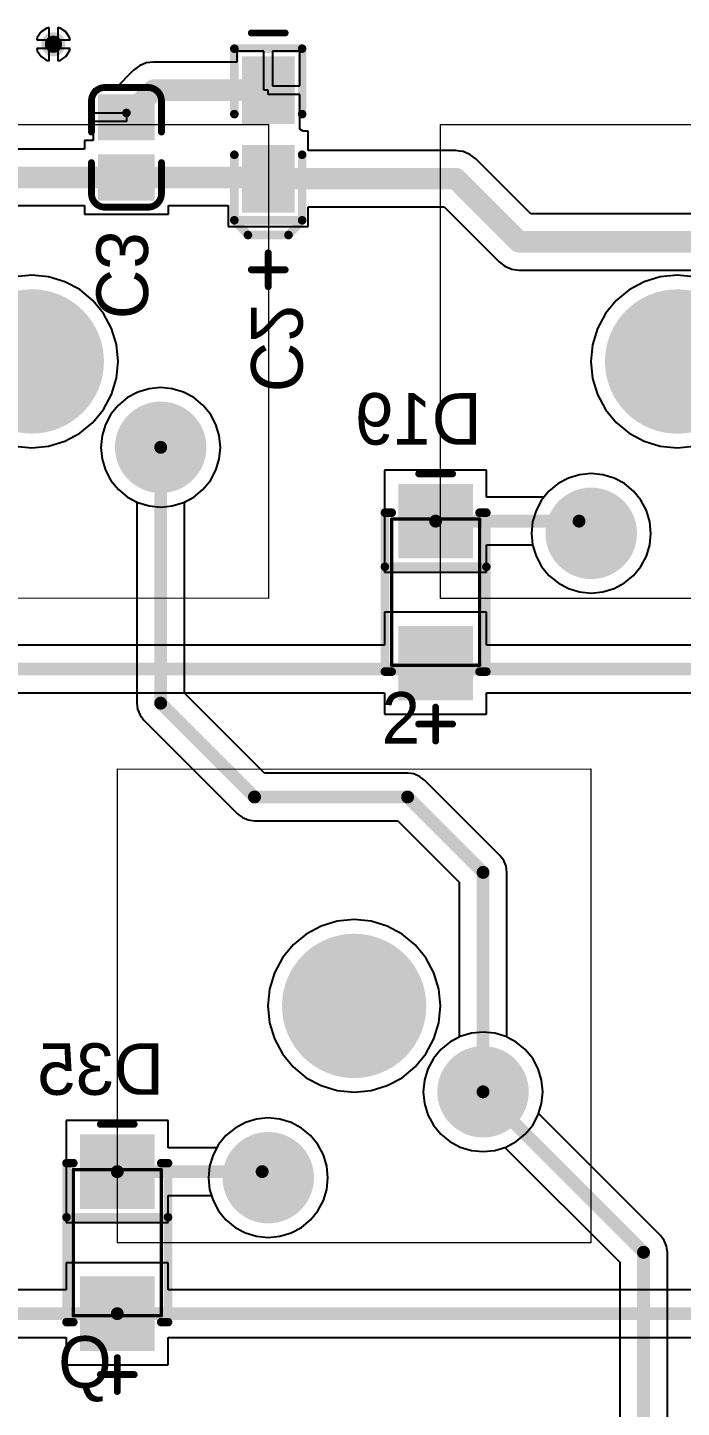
# Model space of a CAD drawing. Header units: millimetres. Extents: x 25 to 374, y 23 to 150.
# Drawn here: x 53.93 to 73.26, y 80.29 to 121.09 of the extents above; entities that cross this region are included whole.
import ezdxf

# ---------------------------------------------------------------- set-up
doc = ezdxf.new("R2010")
doc.units = ezdxf.units.MM
for name, color, linetype in [('BottomLayer', 5, 'Continuous'), ('BottomOverlay', 54, 'Continuous'), ('BottomPaste', 16, 'Continuous'), ('BottomSolder', 6, 'Continuous'), ('Mechanical1', 6, 'Continuous'), ('Mechanical13', 56, 'Continuous'), ('Mechanical15', 56, 'Continuous'), ('MultiLayer', 9, 'Continuous'), ('PadHoleLayer', 156, 'Continuous'), ('TopLayer', 1, 'Continuous'), ('TopOverlay', 2, 'Continuous'), ('TopSolder', 216, 'Continuous'), ('ViaHoleLayer', 16, 'Continuous')]:
    doc.layers.add(name, color=color, linetype=linetype)

# ---------------------------------------------------------------- blocks, each defined once
blk = doc.blocks.new('0805_C_B_26')
at = {"layer": 'BottomLayer'}
for points in [[(-1.47, -0.735), (-0.31, -0.735), (-1.47, 0.735), (-0.31, 0.735)], [(0.31, -0.735), (1.47, -0.735), (0.31, 0.735), (1.47, 0.735)]]:
    blk.add_solid(points, dxfattribs=at)
at = {"layer": 'BottomOverlay', "const_width": 0.2}
for points in [[(-1.77, 0.635, -0.414213), (-1.37, 1.035)], [(1.37, 1.035, -0.414214), (1.77, 0.635)], [(-1.37, -1.035, -0.414214), (-1.77, -0.635)], [(1.77, -0.635, -0.414213), (1.37, -1.035)]]:
    blk.add_lwpolyline(points, format="xyb", dxfattribs=at)
for points in [[(-0.45, 1.035), (-1.37, 1.035)], [(1.37, 1.035), (0.45, 1.035)], [(-1.77, -0.635), (-1.77, 0.635)], [(1.77, -0.635), (1.77, 0.635)], [(-0.45, -1.035), (-1.37, -1.035)], [(1.37, -1.035), (0.45, -1.035)]]:
    blk.add_lwpolyline(points, dxfattribs=at)
at = {"layer": 'BottomOverlay', "const_width": 0.1}
for points in [[(-1.42, 1.035, 1), (-1.32, 1.035, 1)], [(-1.42, 1.035, 1), (-1.32, 1.035, 1)], [(-0.5, 1.035, 1), (-0.4, 1.035, 1)], [(0.4, 1.035, 1), (0.5, 1.035, 1)], [(1.32, 1.035, 1), (1.42, 1.035, 1)], [(1.32, 1.035, 1), (1.42, 1.035, 1)], [(-1.82, 0.635, 1), (-1.72, 0.635, 1)], [(-1.82, 0.635, 1), (-1.72, 0.635, 1)], [(1.72, 0.635, 1), (1.82, 0.635, 1)], [(1.72, 0.635, 1), (1.82, 0.635, 1)], [(-1.82, -0.635, 1), (-1.72, -0.635, 1)], [(-1.82, -0.635, 1), (-1.72, -0.635, 1)], [(1.72, -0.635, 1), (1.82, -0.635, 1)], [(1.72, -0.635, 1), (1.82, -0.635, 1)], [(-1.42, -1.035, 1), (-1.32, -1.035, 1)], [(-1.42, -1.035, 1), (-1.32, -1.035, 1)], [(-0.5, -1.035, 1), (-0.4, -1.035, 1)], [(0.4, -1.035, 1), (0.5, -1.035, 1)], [(1.32, -1.035, 1), (1.42, -1.035, 1)], [(1.32, -1.035, 1), (1.42, -1.035, 1)]]:
    blk.add_lwpolyline(points, format="xyb", close=True, dxfattribs=at)
at = {"layer": 'BottomPaste'}
for points in [[(-1.47, -0.735), (-0.31, -0.735), (-1.47, 0.735), (-0.31, 0.735)], [(0.31, -0.735), (1.47, -0.735), (0.31, 0.735), (1.47, 0.735)]]:
    blk.add_solid(points, dxfattribs=at)
at = {"layer": 'BottomSolder'}
for points in [[(-1.572, -0.837), (-0.208, -0.837), (-1.572, 0.837), (-0.208, 0.837)], [(0.208, -0.837), (1.572, -0.837), (0.208, 0.837), (1.572, 0.837)]]:
    blk.add_solid(points, dxfattribs=at)
blk = doc.blocks.new('CASE_A_3216_B_27')
at = {"layer": 'BottomLayer'}
for points in [[(-0.41, 0.675), (-2.21, 0.675), (-0.41, -0.675), (-2.21, -0.675)], [(2.21, 0.675), (0.41, 0.675), (2.21, -0.675), (0.41, -0.675)]]:
    blk.add_solid(points, dxfattribs=at)
at = {"layer": 'BottomOverlay', "const_width": 0.254}
for points in [[(-2.537, -1.002), (-2.537, 1.002)], [(-0.6, 1.002), (-2.537, 1.002)], [(2.537, 1.002), (0.6, 1.002)], [(2.537, -1.002), (2.537, 1.002)], [(2.973, 0.6), (2.537, 1.002)], [(2.973, -0.6), (2.973, 0.6)], [(2.537, -1.002), (2.973, -0.6)], [(-0.6, -1.002), (-2.537, -1.002)], [(2.537, -1.002), (0.6, -1.002)]]:
    blk.add_lwpolyline(points, dxfattribs=at)
at = {"layer": 'BottomOverlay', "const_width": 0.127}
for points in [[(-2.6, 1.002, 1), (-2.473, 1.002, 1)], [(-2.6, 1.002, 1), (-2.473, 1.002, 1)], [(-0.663, 1.002, 1), (-0.536, 1.002, 1)], [(0.537, 1.002, 1), (0.664, 1.002, 1)], [(2.474, 1.002, 1), (2.601, 1.002, 1)], [(2.474, 1.002, 1), (2.601, 1.002, 1)], [(2.474, 1.002, 1), (2.601, 1.002, 1)], [(2.91, 0.6, 1), (3.037, 0.6, 1)], [(2.91, 0.6, 1), (3.037, 0.6, 1)], [(2.91, -0.6, 1), (3.037, -0.6, 1)], [(2.91, -0.6, 1), (3.037, -0.6, 1)], [(-2.6, -1.002, 1), (-2.473, -1.002, 1)], [(-2.6, -1.002, 1), (-2.473, -1.002, 1)], [(-0.663, -1.002, 1), (-0.536, -1.002, 1)], [(0.537, -1.002, 1), (0.664, -1.002, 1)], [(2.474, -1.002, 1), (2.601, -1.002, 1)], [(2.474, -1.002, 1), (2.601, -1.002, 1)], [(2.474, -1.002, 1), (2.601, -1.002, 1)]]:
    blk.add_lwpolyline(points, format="xyb", close=True, dxfattribs=at)
at = {"layer": 'BottomPaste'}
for points in [[(-0.41, 0.675), (-2.21, 0.675), (-0.41, -0.675), (-2.21, -0.675)], [(2.21, 0.675), (0.41, 0.675), (2.21, -0.675), (0.41, -0.675)]]:
    blk.add_solid(points, dxfattribs=at)
at = {"layer": 'BottomSolder'}
for points in [[(-0.308, 0.777), (-2.312, 0.777), (-0.308, -0.777), (-2.312, -0.777)], [(2.312, 0.777), (0.308, 0.777), (2.312, -0.777), (0.308, -0.777)]]:
    blk.add_solid(points, dxfattribs=at)
at = {"layer": 'Mechanical15', "const_width": 0.203}
for points in [[(-3, -0.5), (-3, 0.5)], [(4, -0.5), (4, 0.5)], [(4.5, 0), (3.5, 0)]]:
    blk.add_lwpolyline(points, dxfattribs=at)
at = {"layer": 'Mechanical15', "const_width": 0.102}
for points in [[(-3.051, 0.5, 1), (-2.949, 0.5, 1)], [(3.949, 0.5, 1), (4.051, 0.5, 1)], [(3.449, 0, 1), (3.551, 0, 1)], [(4.449, 0, 1), (4.551, 0, 1)], [(-3.051, -0.5, 1), (-2.949, -0.5, 1)], [(3.949, -0.5, 1), (4.051, -0.5, 1)]]:
    blk.add_lwpolyline(points, format="xyb", close=True, dxfattribs=at)
blk = doc.blocks.new('SMA_DO_214AC__S1_B_47')
at = {"layer": 'BottomLayer'}
for points in [[(-1.1, -1), (-1.1, 1), (-3.1, -1), (-3.1, 1)], [(3.1, -1), (3.1, 1), (1.1, -1), (1.1, 1)]]:
    blk.add_solid(points, dxfattribs=at)
at = {"layer": 'BottomOverlay', "const_width": 0.254}
for points in [[(-2.35, 1.3), (-2.35, 1.5)], [(2.35, 1.5), (-2.35, 1.5)], [(-0.75, -1.5), (-0.75, 1.5)], [(2.35, 1.3), (2.35, 1.5)], [(-2.35, -1.5), (-2.35, -1.3)], [(2.35, -1.5), (2.35, -1.3)], [(2.35, -1.5), (-2.35, -1.5)]]:
    blk.add_lwpolyline(points, dxfattribs=at)
at = {"layer": 'BottomOverlay', "const_width": 0.127}
for points in [[(-2.414, 1.5, 1), (-2.287, 1.5, 1)], [(-2.414, 1.5, 1), (-2.287, 1.5, 1)], [(-2.414, 1.3, 1), (-2.287, 1.3, 1)], [(-0.814, 1.5, 1), (-0.687, 1.5, 1)], [(2.287, 1.5, 1), (2.414, 1.5, 1)], [(2.287, 1.5, 1), (2.414, 1.5, 1)], [(2.287, 1.3, 1), (2.414, 1.3, 1)], [(-2.414, -1.3, 1), (-2.287, -1.3, 1)], [(2.287, -1.3, 1), (2.414, -1.3, 1)], [(-2.414, -1.5, 1), (-2.287, -1.5, 1)], [(-2.414, -1.5, 1), (-2.287, -1.5, 1)], [(-0.814, -1.5, 1), (-0.687, -1.5, 1)], [(2.287, -1.5, 1), (2.414, -1.5, 1)], [(2.287, -1.5, 1), (2.414, -1.5, 1)]]:
    blk.add_lwpolyline(points, format="xyb", close=True, dxfattribs=at)
at = {"layer": 'BottomPaste'}
for points in [[(-1.1, -1), (-1.1, 1), (-3.1, -1), (-3.1, 1)], [(3.1, -1), (3.1, 1), (1.1, -1), (1.1, 1)]]:
    blk.add_solid(points, dxfattribs=at)
at = {"layer": 'BottomSolder'}
for points in [[(-0.998, -1.102), (-0.998, 1.102), (-3.202, -1.102), (-3.202, 1.102)], [(3.202, -1.102), (3.202, 1.102), (0.998, -1.102), (0.998, 1.102)]]:
    blk.add_solid(points, dxfattribs=at)
at = {"layer": 'Mechanical13', "const_width": 0.1}
for points in [[(2.16, 1.3), (-2.16, 1.3)], [(-2.16, -1.3), (-2.16, 1.3)], [(2.16, -1.3), (2.16, 1.3)], [(2.16, -1.3), (-2.16, -1.3)]]:
    blk.add_lwpolyline(points, dxfattribs=at)
at = {"layer": 'Mechanical13', "const_width": 0.05}
for points in [[(-2.185, 1.3, 1), (-2.135, 1.3, 1)], [(-2.185, 1.3, 1), (-2.135, 1.3, 1)], [(2.135, 1.3, 1), (2.185, 1.3, 1)], [(2.135, 1.3, 1), (2.185, 1.3, 1)], [(-2.185, -1.3, 1), (-2.135, -1.3, 1)], [(-2.185, -1.3, 1), (-2.135, -1.3, 1)], [(2.135, -1.3, 1), (2.185, -1.3, 1)], [(2.135, -1.3, 1), (2.185, -1.3, 1)]]:
    blk.add_lwpolyline(points, format="xyb", close=True, dxfattribs=at)
at = {"layer": 'Mechanical15', "const_width": 0.203}
for points in [[(-3.5, -0.5), (-3.5, 0.5)], [(3.9, -0.5), (3.9, 0.5)], [(4.4, 0), (3.4, 0)]]:
    blk.add_lwpolyline(points, dxfattribs=at)
at = {"layer": 'Mechanical15', "const_width": 0.102}
for points in [[(-3.551, 0.5, 1), (-3.449, 0.5, 1)], [(3.849, 0.5, 1), (3.951, 0.5, 1)], [(3.349, 0, 1), (3.451, 0, 1)], [(4.349, 0, 1), (4.451, 0, 1)], [(-3.551, -0.5, 1), (-3.449, -0.5, 1)], [(3.849, -0.5, 1), (3.951, -0.5, 1)]]:
    blk.add_lwpolyline(points, format="xyb", close=True, dxfattribs=at)
blk = doc.blocks.new('SMA_DO_214AC__S1_B_63')
at = {"layer": 'BottomLayer'}
for points in [[(-1.1, -1), (-1.1, 1), (-3.1, -1), (-3.1, 1)], [(3.1, -1), (3.1, 1), (1.1, -1), (1.1, 1)]]:
    blk.add_solid(points, dxfattribs=at)
at = {"layer": 'BottomOverlay', "const_width": 0.254}
for points in [[(-2.35, 1.3), (-2.35, 1.5)], [(2.35, 1.5), (-2.35, 1.5)], [(-0.75, -1.5), (-0.75, 1.5)], [(2.35, 1.3), (2.35, 1.5)], [(-2.35, -1.5), (-2.35, -1.3)], [(2.35, -1.5), (2.35, -1.3)], [(2.35, -1.5), (-2.35, -1.5)]]:
    blk.add_lwpolyline(points, dxfattribs=at)
at = {"layer": 'BottomOverlay', "const_width": 0.127}
for points in [[(-2.414, 1.5, 1), (-2.287, 1.5, 1)], [(-2.414, 1.5, 1), (-2.287, 1.5, 1)], [(-2.414, 1.3, 1), (-2.287, 1.3, 1)], [(-0.814, 1.5, 1), (-0.687, 1.5, 1)], [(2.287, 1.5, 1), (2.414, 1.5, 1)], [(2.287, 1.5, 1), (2.414, 1.5, 1)], [(2.287, 1.3, 1), (2.414, 1.3, 1)], [(-2.414, -1.3, 1), (-2.287, -1.3, 1)], [(2.287, -1.3, 1), (2.414, -1.3, 1)], [(-2.414, -1.5, 1), (-2.287, -1.5, 1)], [(-2.414, -1.5, 1), (-2.287, -1.5, 1)], [(-0.814, -1.5, 1), (-0.687, -1.5, 1)], [(2.287, -1.5, 1), (2.414, -1.5, 1)], [(2.287, -1.5, 1), (2.414, -1.5, 1)]]:
    blk.add_lwpolyline(points, format="xyb", close=True, dxfattribs=at)
at = {"layer": 'BottomPaste'}
for points in [[(-1.1, -1), (-1.1, 1), (-3.1, -1), (-3.1, 1)], [(3.1, -1), (3.1, 1), (1.1, -1), (1.1, 1)]]:
    blk.add_solid(points, dxfattribs=at)
at = {"layer": 'BottomSolder'}
for points in [[(-0.998, -1.102), (-0.998, 1.102), (-3.202, -1.102), (-3.202, 1.102)], [(3.202, -1.102), (3.202, 1.102), (0.998, -1.102), (0.998, 1.102)]]:
    blk.add_solid(points, dxfattribs=at)
at = {"layer": 'Mechanical13', "const_width": 0.1}
for points in [[(2.16, 1.3), (-2.16, 1.3)], [(-2.16, -1.3), (-2.16, 1.3)], [(2.16, -1.3), (2.16, 1.3)], [(2.16, -1.3), (-2.16, -1.3)]]:
    blk.add_lwpolyline(points, dxfattribs=at)
at = {"layer": 'Mechanical13', "const_width": 0.05}
for points in [[(-2.185, 1.3, 1), (-2.135, 1.3, 1)], [(-2.185, 1.3, 1), (-2.135, 1.3, 1)], [(2.135, 1.3, 1), (2.185, 1.3, 1)], [(2.135, 1.3, 1), (2.185, 1.3, 1)], [(-2.185, -1.3, 1), (-2.135, -1.3, 1)], [(-2.185, -1.3, 1), (-2.135, -1.3, 1)], [(2.135, -1.3, 1), (2.185, -1.3, 1)], [(2.135, -1.3, 1), (2.185, -1.3, 1)]]:
    blk.add_lwpolyline(points, format="xyb", close=True, dxfattribs=at)
at = {"layer": 'Mechanical15', "const_width": 0.203}
for points in [[(-3.5, -0.5), (-3.5, 0.5)], [(3.9, -0.5), (3.9, 0.5)], [(4.4, 0), (3.4, 0)]]:
    blk.add_lwpolyline(points, dxfattribs=at)
at = {"layer": 'Mechanical15', "const_width": 0.102}
for points in [[(-3.551, 0.5, 1), (-3.449, 0.5, 1)], [(3.849, 0.5, 1), (3.951, 0.5, 1)], [(3.349, 0, 1), (3.451, 0, 1)], [(4.349, 0, 1), (4.451, 0, 1)], [(-3.551, -0.5, 1), (-3.449, -0.5, 1)], [(3.849, -0.5, 1), (3.951, -0.5, 1)]]:
    blk.add_lwpolyline(points, format="xyb", close=True, dxfattribs=at)
blk = doc.blocks.new('MX_SW_3_138')
at = {"layer": 'BottomLayer'}
for points, const_width in [([(-1.016, 0, 1), (1.016, 0, 1)], 2.032), ([(3.185, -2.54, 1), (4.435, -2.54, 1)], 1.25), ([(-3.165, -5.08, 1), (-1.915, -5.08, 1)], 1.25)]:
    blk.add_lwpolyline(points, format="xyb", close=True, dxfattribs=dict(at, const_width=const_width))
at = {"layer": 'BottomSolder'}
for points, const_width in [([(-1.067, 0, 1), (1.067, 0, 1)], 2.134), ([(3.134, -2.54, 1), (4.486, -2.54, 1)], 1.352), ([(-3.216, -5.08, 1), (-1.864, -5.08, 1)], 1.352)]:
    blk.add_lwpolyline(points, format="xyb", close=True, dxfattribs=dict(at, const_width=const_width))
at = {"layer": 'Mechanical1', "const_width": 0.0381}
for points in [[(-7, -7), (-7, 7)], [(-7, 7), (7, 7)], [(7, -7), (7, 7)], [(-7, -7), (7, -7)]]:
    blk.add_lwpolyline(points, dxfattribs=at)
at = {"layer": 'Mechanical1', "const_width": 0.0191}
for points in [[(-7.01, 7, 1), (-6.99, 7, 1)], [(-7.01, 7, 1), (-6.99, 7, 1)], [(6.99, 7, 1), (7.01, 7, 1)], [(6.99, 7, 1), (7.01, 7, 1)], [(-7.01, -7, 1), (-6.99, -7, 1)], [(-7.01, -7, 1), (-6.99, -7, 1)], [(6.99, -7, 1), (7.01, -7, 1)], [(6.99, -7, 1), (7.01, -7, 1)]]:
    blk.add_lwpolyline(points, format="xyb", close=True, dxfattribs=at)
at = {"layer": 'MultiLayer'}
for points, const_width in [([(-1.016, 0, 1), (1.016, 0, 1)], 2.032), ([(3.185, -2.54, 1), (4.435, -2.54, 1)], 1.25), ([(-3.165, -5.08, 1), (-1.915, -5.08, 1)], 1.25)]:
    blk.add_lwpolyline(points, format="xyb", close=True, dxfattribs=dict(at, const_width=const_width))
at = {"layer": 'PadHoleLayer'}
for points, const_width in [([(-1.016, 0, 1), (1.016, 0, 1)], 2.032), ([(3.435, -2.54, 1), (4.185, -2.54, 1)], 0.75), ([(-2.915, -5.08, 1), (-2.165, -5.08, 1)], 0.75)]:
    blk.add_lwpolyline(points, format="xyb", close=True, dxfattribs=dict(at, const_width=const_width))
at = {"layer": 'TopLayer'}
for points, const_width in [([(-1.016, 0, 1), (1.016, 0, 1)], 2.032), ([(3.185, -2.54, 1), (4.435, -2.54, 1)], 1.25), ([(-3.165, -5.08, 1), (-1.915, -5.08, 1)], 1.25)]:
    blk.add_lwpolyline(points, format="xyb", close=True, dxfattribs=dict(at, const_width=const_width))
at = {"layer": 'TopSolder'}
for points, const_width in [([(-1.067, 0, 1), (1.067, 0, 1)], 2.134), ([(3.134, -2.54, 1), (4.486, -2.54, 1)], 1.352), ([(-3.216, -5.08, 1), (-1.864, -5.08, 1)], 1.352)]:
    blk.add_lwpolyline(points, format="xyb", close=True, dxfattribs=dict(at, const_width=const_width))
blk = doc.blocks.new('MX_SW_3_139')
at = {"layer": 'BottomLayer'}
for points, const_width in [([(-1.016, 0, 1), (1.016, 0, 1)], 2.032), ([(3.185, -2.54, 1), (4.435, -2.54, 1)], 1.25), ([(-3.165, -5.08, 1), (-1.915, -5.08, 1)], 1.25)]:
    blk.add_lwpolyline(points, format="xyb", close=True, dxfattribs=dict(at, const_width=const_width))
at = {"layer": 'BottomSolder'}
for points, const_width in [([(-1.067, 0, 1), (1.067, 0, 1)], 2.134), ([(3.134, -2.54, 1), (4.486, -2.54, 1)], 1.352), ([(-3.216, -5.08, 1), (-1.864, -5.08, 1)], 1.352)]:
    blk.add_lwpolyline(points, format="xyb", close=True, dxfattribs=dict(at, const_width=const_width))
at = {"layer": 'Mechanical1', "const_width": 0.0381}
for points in [[(-7, -7), (-7, 7)], [(-7, 7), (7, 7)], [(7, -7), (7, 7)], [(-7, -7), (7, -7)]]:
    blk.add_lwpolyline(points, dxfattribs=at)
at = {"layer": 'Mechanical1', "const_width": 0.0191}
for points in [[(-7.01, 7, 1), (-6.99, 7, 1)], [(-7.01, 7, 1), (-6.99, 7, 1)], [(6.99, 7, 1), (7.01, 7, 1)], [(6.99, 7, 1), (7.01, 7, 1)], [(-7.01, -7, 1), (-6.99, -7, 1)], [(-7.01, -7, 1), (-6.99, -7, 1)], [(6.99, -7, 1), (7.01, -7, 1)], [(6.99, -7, 1), (7.01, -7, 1)]]:
    blk.add_lwpolyline(points, format="xyb", close=True, dxfattribs=at)
at = {"layer": 'MultiLayer'}
for points, const_width in [([(-1.016, 0, 1), (1.016, 0, 1)], 2.032), ([(3.185, -2.54, 1), (4.435, -2.54, 1)], 1.25), ([(-3.165, -5.08, 1), (-1.915, -5.08, 1)], 1.25)]:
    blk.add_lwpolyline(points, format="xyb", close=True, dxfattribs=dict(at, const_width=const_width))
at = {"layer": 'PadHoleLayer'}
for points, const_width in [([(-1.016, 0, 1), (1.016, 0, 1)], 2.032), ([(3.435, -2.54, 1), (4.185, -2.54, 1)], 0.75), ([(-2.915, -5.08, 1), (-2.165, -5.08, 1)], 0.75)]:
    blk.add_lwpolyline(points, format="xyb", close=True, dxfattribs=dict(at, const_width=const_width))
at = {"layer": 'TopLayer'}
for points, const_width in [([(-1.016, 0, 1), (1.016, 0, 1)], 2.032), ([(3.185, -2.54, 1), (4.435, -2.54, 1)], 1.25), ([(-3.165, -5.08, 1), (-1.915, -5.08, 1)], 1.25)]:
    blk.add_lwpolyline(points, format="xyb", close=True, dxfattribs=dict(at, const_width=const_width))
at = {"layer": 'TopSolder'}
for points, const_width in [([(-1.067, 0, 1), (1.067, 0, 1)], 2.134), ([(3.134, -2.54, 1), (4.486, -2.54, 1)], 1.352), ([(-3.216, -5.08, 1), (-1.864, -5.08, 1)], 1.352)]:
    blk.add_lwpolyline(points, format="xyb", close=True, dxfattribs=dict(at, const_width=const_width))
blk = doc.blocks.new('MX_SW_3_155')
at = {"layer": 'BottomLayer'}
for points, const_width in [([(-1.016, 0, 1), (1.016, 0, 1)], 2.032), ([(3.185, -2.54, 1), (4.435, -2.54, 1)], 1.25), ([(-3.165, -5.08, 1), (-1.915, -5.08, 1)], 1.25)]:
    blk.add_lwpolyline(points, format="xyb", close=True, dxfattribs=dict(at, const_width=const_width))
at = {"layer": 'BottomSolder'}
for points, const_width in [([(-1.067, 0, 1), (1.067, 0, 1)], 2.134), ([(3.134, -2.54, 1), (4.486, -2.54, 1)], 1.352), ([(-3.216, -5.08, 1), (-1.864, -5.08, 1)], 1.352)]:
    blk.add_lwpolyline(points, format="xyb", close=True, dxfattribs=dict(at, const_width=const_width))
at = {"layer": 'Mechanical1', "const_width": 0.0381}
for points in [[(-7, -7), (-7, 7)], [(-7, 7), (7, 7)], [(7, -7), (7, 7)], [(-7, -7), (7, -7)]]:
    blk.add_lwpolyline(points, dxfattribs=at)
at = {"layer": 'Mechanical1', "const_width": 0.0191}
for points in [[(-7.01, 7, 1), (-6.99, 7, 1)], [(-7.01, 7, 1), (-6.99, 7, 1)], [(6.99, 7, 1), (7.01, 7, 1)], [(6.99, 7, 1), (7.01, 7, 1)], [(-7.01, -7, 1), (-6.99, -7, 1)], [(-7.01, -7, 1), (-6.99, -7, 1)], [(6.99, -7, 1), (7.01, -7, 1)], [(6.99, -7, 1), (7.01, -7, 1)]]:
    blk.add_lwpolyline(points, format="xyb", close=True, dxfattribs=at)
at = {"layer": 'MultiLayer'}
for points, const_width in [([(-1.016, 0, 1), (1.016, 0, 1)], 2.032), ([(3.185, -2.54, 1), (4.435, -2.54, 1)], 1.25), ([(-3.165, -5.08, 1), (-1.915, -5.08, 1)], 1.25)]:
    blk.add_lwpolyline(points, format="xyb", close=True, dxfattribs=dict(at, const_width=const_width))
at = {"layer": 'PadHoleLayer'}
for points, const_width in [([(-1.016, 0, 1), (1.016, 0, 1)], 2.032), ([(3.435, -2.54, 1), (4.185, -2.54, 1)], 0.75), ([(-2.915, -5.08, 1), (-2.165, -5.08, 1)], 0.75)]:
    blk.add_lwpolyline(points, format="xyb", close=True, dxfattribs=dict(at, const_width=const_width))
at = {"layer": 'TopLayer'}
for points, const_width in [([(-1.016, 0, 1), (1.016, 0, 1)], 2.032), ([(3.185, -2.54, 1), (4.435, -2.54, 1)], 1.25), ([(-3.165, -5.08, 1), (-1.915, -5.08, 1)], 1.25)]:
    blk.add_lwpolyline(points, format="xyb", close=True, dxfattribs=dict(at, const_width=const_width))
at = {"layer": 'TopSolder'}
for points, const_width in [([(-1.067, 0, 1), (1.067, 0, 1)], 2.134), ([(3.134, -2.54, 1), (4.486, -2.54, 1)], 1.352), ([(-3.216, -5.08, 1), (-1.864, -5.08, 1)], 1.352)]:
    blk.add_lwpolyline(points, format="xyb", close=True, dxfattribs=dict(at, const_width=const_width))

msp = doc.modelspace()

# ---------------------------------------------------------------- linework, layer by layer
at = {"layer": 'BottomLayer'}
for p, q in [((54.22, 120.795), (54.206, 120.724)), ((54.333, 120.963), (54.22, 120.795)), ((54.501, 121.075), (54.333, 120.963)), ((54.572, 121.089), (54.501, 121.075)), ((54.572, 120.724), (54.572, 121.089)), ((54.897, 121.075), (54.826, 121.089)), ((54.826, 121.089), (54.826, 120.724)), ((55.065, 120.963), (54.897, 121.075)), ((55.177, 120.795), (55.065, 120.963)), ((55.192, 120.724), (55.177, 120.795)), ((54.206, 120.724), (54.572, 120.724)), ((54.572, 120.47), (54.206, 120.47)), ((54.206, 120.47), (54.22, 120.398)), ((54.22, 120.398), (54.333, 120.23)), ((54.572, 120.104), (54.572, 120.47)), ((54.826, 120.724), (55.192, 120.724)), ((55.192, 120.47), (54.826, 120.47)), ((54.826, 120.47), (54.826, 120.104)), ((55.065, 120.23), (55.177, 120.398)), ((55.177, 120.398), (55.192, 120.47)), ((60.922, 120.394), (60.12, 120.394)), ((60.12, 120.394), (60.12, 120.072)), ((60.922, 119.24), (60.922, 120.394)), ((61.978, 120.394), (61.176, 120.394)), ((61.176, 120.394), (61.176, 119.367)), ((61.978, 119.367), (61.978, 120.394)), ((54.333, 120.23), (54.501, 120.118)), ((54.501, 120.118), (54.572, 120.104)), ((54.826, 120.104), (54.897, 120.118)), ((54.897, 120.118), (55.065, 120.23)), ((57.243, 119.961), (57.07, 119.828)), ((57.443, 120.044), (57.243, 119.961)), ((57.659, 120.072), (57.443, 120.044)), ((60.12, 120.072), (57.659, 120.072)), ((57.07, 119.828), (56.514, 119.273)), ((56.514, 119.273), (55.869, 119.273)), ((55.869, 119.273), (55.869, 118.566)), ((61.049, 119.24), (60.922, 119.24)), ((61.049, 119.113), (61.049, 119.24)), ((61.176, 119.367), (61.978, 119.367)), ((61.978, 119.113), (61.049, 119.113)), ((61.978, 118.086), (61.978, 119.113)), ((55.869, 118.566), (56.858, 118.566)), ((56.858, 118.312), (55.869, 118.312)), ((55.869, 118.312), (55.869, 117.747)), ((56.858, 118.566), (56.858, 118.312)), ((62.081, 118.028), (61.978, 118.086)), ((62.232, 118.028), (62.081, 118.028)), ((62.232, 117.452), (62.232, 118.028)), ((55.869, 117.747), (55.615, 117.747)), ((55.615, 117.747), (55.615, 117.491)), ((55.615, 117.491), (52.759, 117.491)), ((66.597, 117.452), (62.232, 117.452)), ((66.705, 117.438), (66.597, 117.452)), ((66.812, 117.424), (66.705, 117.438)), ((67.013, 117.341), (66.812, 117.424)), ((67.186, 117.208), (67.013, 117.341)), ((68.807, 115.587), (67.186, 117.208)), ((52.414, 115.826), (55.615, 115.826)), ((55.615, 115.826), (55.615, 115.571)), ((55.615, 115.571), (58.101, 115.571)), ((58.101, 115.571), (58.101, 115.826)), ((58.101, 115.826), (59.866, 115.826)), ((59.866, 115.826), (59.866, 115.212)), ((62.232, 115.212), (62.232, 115.787)), ((62.232, 115.787), (66.252, 115.787)), ((66.252, 115.787), (67.873, 114.166)), ((310.274, 115.587), (68.807, 115.587)), ((59.866, 115.212), (62.232, 115.212)), ((67.873, 114.166), (68.046, 114.034)), ((68.046, 114.034), (68.246, 113.95)), ((68.246, 113.95), (68.462, 113.922)), ((68.462, 113.922), (310.274, 113.922)), ((54.059, 113.771), (53.561, 113.722)), ((54.557, 113.722), (54.059, 113.771)), ((55.036, 113.577), (54.557, 113.722)), ((55.477, 113.341), (55.036, 113.577)), ((72.16, 113.574), (71.719, 113.339)), ((72.639, 113.72), (72.16, 113.574)), ((73.137, 113.769), (72.639, 113.72)), ((73.635, 113.72), (73.137, 113.769)), ((55.864, 113.024), (55.477, 113.341)), ((56.181, 112.637), (55.864, 113.024)), ((71.332, 113.021), (71.015, 112.634)), ((71.719, 113.339), (71.332, 113.021)), ((56.417, 112.196), (56.181, 112.637)), ((71.015, 112.634), (70.779, 112.193)), ((56.562, 111.717), (56.417, 112.196)), ((70.779, 112.193), (70.634, 111.714)), ((56.611, 111.219), (56.562, 111.717)), ((70.634, 111.714), (70.584, 111.216)), ((56.562, 110.721), (56.611, 111.219)), ((70.584, 111.216), (70.634, 110.719)), ((56.417, 110.242), (56.562, 110.721)), ((70.634, 110.719), (70.779, 110.24)), ((56.181, 109.801), (56.417, 110.242)), ((57.193, 110.311), (56.887, 110.148)), ((57.524, 110.412), (57.193, 110.311)), ((57.869, 110.445), (57.524, 110.412)), ((58.213, 110.412), (57.869, 110.445)), ((58.545, 110.311), (58.213, 110.412)), ((58.85, 110.148), (58.545, 110.311)), ((70.779, 110.24), (71.015, 109.798)), ((55.864, 109.414), (56.181, 109.801)), ((56.62, 109.928), (56.4, 109.66)), ((56.887, 110.148), (56.62, 109.928)), ((59.118, 109.928), (58.85, 110.148)), ((59.338, 109.66), (59.118, 109.928)), ((71.015, 109.798), (71.332, 109.412)), ((55.477, 109.097), (55.864, 109.414)), ((56.237, 109.355), (56.136, 109.024)), ((56.4, 109.66), (56.237, 109.355)), ((59.501, 109.355), (59.338, 109.66)), ((59.601, 109.024), (59.501, 109.355)), ((71.332, 109.412), (71.719, 109.094)), ((55.036, 108.861), (55.477, 109.097)), ((56.136, 109.024), (56.102, 108.679)), ((59.635, 108.679), (59.601, 109.024)), ((71.719, 109.094), (72.16, 108.858)), ((53.561, 108.716), (54.059, 108.667)), ((54.059, 108.667), (54.557, 108.716)), ((54.557, 108.716), (55.036, 108.861)), ((56.102, 108.679), (56.136, 108.334)), ((59.601, 108.334), (59.635, 108.679)), ((72.16, 108.858), (72.639, 108.713)), ((72.639, 108.713), (73.137, 108.664)), ((73.137, 108.664), (73.635, 108.713)), ((56.136, 108.334), (56.237, 108.003)), ((59.501, 108.003), (59.601, 108.334)), ((56.237, 108.003), (56.4, 107.698)), ((59.338, 107.698), (59.501, 108.003)), ((67.505, 108.005), (64.489, 108.005)), ((64.489, 108.005), (64.489, 104.989)), ((67.505, 107.201), (67.505, 108.005)), ((69.921, 107.768), (69.615, 107.605)), ((70.252, 107.869), (69.921, 107.768)), ((70.597, 107.903), (70.252, 107.869)), ((70.941, 107.869), (70.597, 107.903)), ((71.273, 107.768), (70.941, 107.869)), ((71.578, 107.605), (71.273, 107.768)), ((56.4, 107.698), (56.62, 107.43)), ((56.62, 107.43), (56.887, 107.21)), ((58.85, 107.21), (59.118, 107.43)), ((59.118, 107.43), (59.338, 107.698)), ((69.348, 107.386), (69.196, 107.201)), ((69.615, 107.605), (69.348, 107.386)), ((71.846, 107.386), (71.578, 107.605)), ((72.066, 107.118), (71.846, 107.386)), ((56.887, 107.21), (57.193, 107.047)), ((57.193, 107.047), (57.524, 106.946)), ((57.524, 106.946), (57.869, 106.912)), ((57.869, 106.912), (58.213, 106.946)), ((58.213, 106.946), (58.545, 107.047)), ((58.545, 107.047), (58.85, 107.21)), ((69.196, 107.201), (67.505, 107.201)), ((72.229, 106.812), (72.066, 107.118)), ((72.329, 106.481), (72.229, 106.812)), ((72.363, 106.136), (72.329, 106.481)), ((72.329, 105.792), (72.363, 106.136)), ((67.505, 104.989), (67.505, 105.792)), ((67.505, 105.792), (68.864, 105.792)), ((68.864, 105.792), (68.864, 105.792)), ((68.864, 105.792), (68.965, 105.46)), ((72.229, 105.46), (72.329, 105.792)), ((68.965, 105.46), (69.128, 105.155)), ((72.066, 105.155), (72.229, 105.46)), ((64.489, 104.989), (67.505, 104.989)), ((69.128, 105.155), (69.348, 104.887)), ((69.348, 104.887), (69.615, 104.668)), ((71.578, 104.668), (71.846, 104.887)), ((71.846, 104.887), (72.066, 105.155)), ((69.615, 104.668), (69.921, 104.504)), ((69.921, 104.504), (70.252, 104.404)), ((70.941, 104.404), (71.273, 104.504)), ((71.273, 104.504), (71.578, 104.668)), ((70.252, 104.404), (70.597, 104.37)), ((70.597, 104.37), (70.941, 104.404)), ((67.505, 103.805), (64.489, 103.805)), ((64.489, 103.805), (64.489, 102.828)), ((67.505, 102.828), (67.505, 103.805)), ((64.489, 102.828), (48.617, 102.828)), ((83.562, 102.828), (67.505, 102.828)), ((48.617, 101.419), (64.489, 101.419)), ((64.489, 101.419), (64.489, 100.789)), ((67.505, 100.789), (67.505, 101.419)), ((67.505, 101.419), (83.562, 101.419)), ((64.489, 100.789), (67.505, 100.789)), ((63.091, 94.667), (62.612, 94.522)), ((63.589, 94.716), (63.091, 94.667)), ((64.087, 94.667), (63.589, 94.716)), ((64.566, 94.522), (64.087, 94.667)), ((62.171, 94.286), (61.784, 93.969)), ((62.612, 94.522), (62.171, 94.286)), ((65.007, 94.286), (64.566, 94.522)), ((65.394, 93.969), (65.007, 94.286)), ((61.784, 93.969), (61.467, 93.582)), ((65.711, 93.582), (65.394, 93.969)), ((61.467, 93.582), (61.231, 93.141)), ((65.947, 93.141), (65.711, 93.582)), ((61.231, 93.141), (61.086, 92.662)), ((66.092, 92.662), (65.947, 93.141)), ((61.086, 92.662), (61.037, 92.164)), ((66.141, 92.164), (66.092, 92.662)), ((61.037, 92.164), (61.086, 91.666)), ((66.092, 91.666), (66.141, 92.164)), ((61.086, 91.666), (61.231, 91.187)), ((65.947, 91.187), (66.092, 91.666)), ((67.399, 91.39), (67.054, 91.356)), ((67.744, 91.356), (67.399, 91.39)), ((61.231, 91.187), (61.467, 90.746)), ((65.711, 90.746), (65.947, 91.187)), ((66.417, 91.093), (66.15, 90.873)), ((66.723, 91.256), (66.417, 91.093)), ((67.054, 91.356), (66.723, 91.256)), ((68.075, 91.256), (67.744, 91.356)), ((68.38, 91.093), (68.075, 91.256)), ((68.648, 90.873), (68.38, 91.093)), ((61.467, 90.746), (61.784, 90.359)), ((65.394, 90.359), (65.711, 90.746)), ((65.93, 90.605), (65.767, 90.3)), ((66.15, 90.873), (65.93, 90.605)), ((68.868, 90.605), (68.648, 90.873)), ((69.031, 90.3), (68.868, 90.605)), ((61.784, 90.359), (62.171, 90.042)), ((65.007, 90.042), (65.394, 90.359)), ((65.767, 90.3), (65.666, 89.969)), ((69.131, 89.969), (69.031, 90.3)), ((62.171, 90.042), (62.612, 89.806)), ((62.612, 89.806), (63.091, 89.661)), ((64.087, 89.661), (64.566, 89.806)), ((64.566, 89.806), (65.007, 90.042)), ((65.666, 89.969), (65.632, 89.624)), ((69.165, 89.624), (69.131, 89.969)), ((63.091, 89.661), (63.589, 89.612)), ((63.589, 89.612), (64.087, 89.661)), ((65.632, 89.624), (65.666, 89.279)), ((69.131, 89.279), (69.165, 89.624)), ((65.666, 89.279), (65.767, 88.948)), ((65.767, 88.948), (65.93, 88.642)), ((68.868, 88.642), (69.031, 88.948)), ((69.031, 88.948), (69.131, 89.279)), ((58.094, 88.772), (55.078, 88.772)), ((55.078, 88.772), (55.078, 85.756)), ((58.094, 87.968), (58.094, 88.772)), ((60.067, 88.553), (59.8, 88.333)), ((60.373, 88.716), (60.067, 88.553)), ((60.704, 88.816), (60.373, 88.716)), ((61.049, 88.85), (60.704, 88.816)), ((61.394, 88.816), (61.049, 88.85)), ((61.725, 88.716), (61.394, 88.816)), ((62.03, 88.553), (61.725, 88.716)), ((62.298, 88.333), (62.03, 88.553)), ((65.93, 88.642), (66.15, 88.375)), ((68.648, 88.375), (68.868, 88.642)), ((59.8, 88.333), (59.58, 88.065)), ((62.518, 88.065), (62.298, 88.333)), ((66.15, 88.375), (66.417, 88.155)), ((66.417, 88.155), (66.723, 87.992)), ((68.075, 87.992), (68.38, 88.155)), ((68.38, 88.155), (68.648, 88.375)), ((59.528, 87.968), (58.094, 87.968)), ((59.58, 88.065), (59.528, 87.968)), ((62.681, 87.76), (62.518, 88.065)), ((62.781, 87.429), (62.681, 87.76)), ((66.723, 87.992), (67.054, 87.891)), ((67.054, 87.891), (67.399, 87.857)), ((67.399, 87.857), (67.744, 87.891)), ((67.744, 87.891), (68.075, 87.992)), ((62.815, 87.084), (62.781, 87.429)), ((62.781, 86.739), (62.815, 87.084)), ((58.094, 85.756), (58.094, 86.559)), ((58.094, 86.559), (59.371, 86.559)), ((59.371, 86.559), (59.417, 86.408)), ((62.681, 86.408), (62.781, 86.739)), ((59.417, 86.408), (59.58, 86.102)), ((59.58, 86.102), (59.8, 85.835)), ((62.298, 85.835), (62.518, 86.102)), ((62.518, 86.102), (62.681, 86.408)), ((55.078, 85.756), (58.094, 85.756)), ((59.8, 85.835), (60.067, 85.615)), ((62.03, 85.615), (62.298, 85.835)), ((60.067, 85.615), (60.373, 85.452)), ((60.373, 85.452), (60.704, 85.351)), ((60.704, 85.351), (61.049, 85.317)), ((61.049, 85.317), (61.394, 85.351)), ((61.394, 85.351), (61.725, 85.452)), ((61.725, 85.452), (62.03, 85.615)), ((58.094, 84.572), (55.078, 84.572)), ((55.078, 84.572), (55.078, 83.768)), ((58.094, 83.768), (58.094, 84.572)), ((55.078, 83.768), (34.294, 83.768)), ((74.151, 83.768), (58.094, 83.768)), ((34.294, 82.359), (55.078, 82.359)), ((55.078, 82.359), (55.078, 81.556)), ((58.094, 81.556), (58.094, 82.359)), ((58.094, 82.359), (74.151, 82.359)), ((55.078, 81.556), (58.094, 81.556))]:
    msp.add_line(p, q, dxfattribs=at)
for points, const_width in [([(54.572, 120.597, 1), (54.826, 120.597, 1)], 0.254), ([(57.5, 119.24, 1), (57.818, 119.24, 1)], 0.318), ([(57.5, 119.24, 1), (57.818, 119.24, 1)], 0.318), ([(60.89, 119.24, 1), (61.208, 119.24, 1)], 0.318), ([(56.699, 118.439, 1), (57.017, 118.439, 1)], 0.318), ([(56.794, 118.566, 1), (56.921, 118.566, 1)], 0.127), ([(56.794, 118.565, 1), (56.921, 118.565, 1)], 0.127), ([(56.699, 116.659, 1), (57.017, 116.659, 1)], 0.318), ([(56.699, 116.659, 1), (57.017, 116.659, 1)], 0.318), ([(60.851, 116.659, 1), (61.169, 116.659, 1)], 0.318), ([(60.89, 116.62, 1), (61.208, 116.62, 1)], 0.318), ([(66.438, 116.62, 1), (66.756, 116.62, 1)], 0.318), ([(66.438, 116.62, 1), (66.756, 116.62, 1)], 0.318), ([(68.303, 114.755, 1), (68.621, 114.755, 1)], 0.318), ([(68.303, 114.755, 1), (68.621, 114.755, 1)], 0.318), ([(65.902, 106.497, 1), (66.092, 106.497, 1)], 0.191), ([(70.141, 106.497, 1), (70.332, 106.497, 1)], 0.191), ([(56.491, 87.264, 1), (56.681, 87.264, 1)], 0.191), ([(60.774, 87.264, 1), (60.964, 87.264, 1)], 0.191), ([(56.491, 83.064, 1), (56.681, 83.064, 1)], 0.191), ([(56.491, 83.064, 1), (56.681, 83.064, 1)], 0.191)]:
    msp.add_lwpolyline(points, format="xyb", close=True, dxfattribs=dict(at, const_width=const_width))
for points, const_width in [([(56.858, 118.439), (57.659, 119.24)], 0.635), ([(57.659, 119.24), (61.049, 119.24)], 0.635), ([(56.858, 118.565), (56.858, 118.566)], 0.254), ([(52.414, 116.659), (56.858, 116.659)], 0.635), ([(56.858, 116.659), (61.01, 116.659)], 0.635), ([(61.049, 116.62), (66.597, 116.62)], 0.635), ([(66.597, 116.62), (68.462, 114.755)], 0.635), ([(68.462, 114.755), (310.858, 114.755)], 0.635), ([(65.997, 106.497), (70.237, 106.497)], 0.381), ([(47.109, 102.124), (237.653, 102.124)], 0.381), ([(56.586, 87.264), (60.869, 87.264)], 0.381), ([(32.786, 83.064), (56.586, 83.064)], 0.381), ([(56.586, 83.064), (75.659, 83.064)], 0.381)]:
    msp.add_lwpolyline(points, dxfattribs=dict(at, const_width=const_width))
at = {"layer": 'BottomSolder', "const_width": 0.356}
msp.add_lwpolyline([(54.521, 120.597, 1), (54.877, 120.597, 1)], format="xyb", close=True, dxfattribs=at)
at = {"layer": 'Mechanical1', "const_width": 0.0127}
for points in [[(47.07, 118.205), (61.069, 118.205)], [(61.069, 104.206), (61.069, 118.205)], [(66.12, 118.205), (80.119, 118.205)], [(66.12, 104.206), (66.12, 118.205)], [(47.07, 104.206), (61.069, 104.206)], [(66.12, 104.206), (80.119, 104.206)], [(56.595, 99.155), (70.594, 99.155)], [(56.595, 85.156), (56.595, 99.155)], [(70.594, 85.156), (70.594, 99.155)], [(56.595, 85.156), (70.594, 85.156)]]:
    msp.add_lwpolyline(points, dxfattribs=at)
at = {"layer": 'Mechanical1', "const_width": 0.00635}
for points in [[(61.066, 118.205, 1), (61.072, 118.205, 1)], [(61.066, 118.205, 1), (61.072, 118.205, 1)], [(66.117, 118.205, 1), (66.123, 118.205, 1)], [(66.117, 118.205, 1), (66.123, 118.205, 1)], [(61.066, 104.206, 1), (61.072, 104.206, 1)], [(61.066, 104.206, 1), (61.072, 104.206, 1)], [(66.117, 104.206, 1), (66.123, 104.206, 1)], [(66.117, 104.206, 1), (66.123, 104.206, 1)], [(56.592, 99.155, 1), (56.598, 99.155, 1)], [(56.592, 99.155, 1), (56.598, 99.155, 1)], [(70.591, 99.155, 1), (70.597, 99.155, 1)], [(70.591, 99.155, 1), (70.597, 99.155, 1)], [(56.592, 85.156, 1), (56.598, 85.156, 1)], [(56.592, 85.156, 1), (56.598, 85.156, 1)], [(70.591, 85.156, 1), (70.597, 85.156, 1)], [(70.591, 85.156, 1), (70.597, 85.156, 1)]]:
    msp.add_lwpolyline(points, format="xyb", close=True, dxfattribs=at)
at = {"layer": 'MultiLayer', "const_width": 0.254}
msp.add_lwpolyline([(54.572, 120.597, 1), (54.826, 120.597, 1)], format="xyb", close=True, dxfattribs=at)
at = {"layer": 'TopLayer'}
for p, q in [((54.22, 120.795), (54.206, 120.724)), ((54.333, 120.963), (54.22, 120.795)), ((54.501, 121.075), (54.333, 120.963)), ((54.572, 121.089), (54.501, 121.075)), ((54.572, 120.724), (54.572, 121.089)), ((54.897, 121.075), (54.826, 121.089)), ((54.826, 121.089), (54.826, 120.724)), ((55.065, 120.963), (54.897, 121.075)), ((55.177, 120.795), (55.065, 120.963)), ((55.192, 120.724), (55.177, 120.795)), ((54.206, 120.724), (54.572, 120.724)), ((54.572, 120.47), (54.206, 120.47)), ((54.206, 120.47), (54.22, 120.398)), ((54.22, 120.398), (54.333, 120.23)), ((54.572, 120.104), (54.572, 120.47)), ((54.826, 120.724), (55.192, 120.724)), ((55.192, 120.47), (54.826, 120.47)), ((54.826, 120.47), (54.826, 120.104)), ((55.065, 120.23), (55.177, 120.398)), ((55.177, 120.398), (55.192, 120.47)), ((54.333, 120.23), (54.501, 120.118)), ((54.501, 120.118), (54.572, 120.104)), ((54.826, 120.104), (54.897, 120.118)), ((54.897, 120.118), (55.065, 120.23)), ((54.059, 113.771), (53.561, 113.722)), ((54.557, 113.722), (54.059, 113.771)), ((55.036, 113.577), (54.557, 113.722)), ((55.477, 113.341), (55.036, 113.577)), ((72.16, 113.574), (71.719, 113.339)), ((72.639, 113.72), (72.16, 113.574)), ((73.137, 113.769), (72.639, 113.72)), ((73.635, 113.72), (73.137, 113.769)), ((55.864, 113.024), (55.477, 113.341)), ((56.181, 112.637), (55.864, 113.024)), ((71.332, 113.021), (71.015, 112.634)), ((71.719, 113.339), (71.332, 113.021)), ((56.417, 112.196), (56.181, 112.637)), ((71.015, 112.634), (70.779, 112.193)), ((56.562, 111.717), (56.417, 112.196)), ((70.779, 112.193), (70.634, 111.714)), ((56.611, 111.219), (56.562, 111.717)), ((70.634, 111.714), (70.584, 111.216)), ((56.562, 110.721), (56.611, 111.219)), ((70.584, 111.216), (70.634, 110.719)), ((56.417, 110.242), (56.562, 110.721)), ((70.634, 110.719), (70.779, 110.24)), ((56.181, 109.801), (56.417, 110.242)), ((57.193, 110.311), (56.887, 110.148)), ((57.524, 110.412), (57.193, 110.311)), ((57.869, 110.445), (57.524, 110.412)), ((58.213, 110.412), (57.869, 110.445)), ((58.545, 110.311), (58.213, 110.412)), ((58.85, 110.148), (58.545, 110.311)), ((70.779, 110.24), (71.015, 109.798)), ((55.864, 109.414), (56.181, 109.801)), ((56.62, 109.928), (56.4, 109.66)), ((56.887, 110.148), (56.62, 109.928)), ((59.118, 109.928), (58.85, 110.148)), ((59.338, 109.66), (59.118, 109.928)), ((71.015, 109.798), (71.332, 109.412)), ((55.477, 109.097), (55.864, 109.414)), ((56.237, 109.355), (56.136, 109.024)), ((56.4, 109.66), (56.237, 109.355)), ((59.501, 109.355), (59.338, 109.66)), ((59.601, 109.024), (59.501, 109.355)), ((71.332, 109.412), (71.719, 109.094)), ((55.036, 108.861), (55.477, 109.097)), ((56.136, 109.024), (56.102, 108.679)), ((59.635, 108.679), (59.601, 109.024)), ((71.719, 109.094), (72.16, 108.858)), ((53.561, 108.716), (54.059, 108.667)), ((54.059, 108.667), (54.557, 108.716)), ((54.557, 108.716), (55.036, 108.861)), ((56.102, 108.679), (56.136, 108.334)), ((59.601, 108.334), (59.635, 108.679)), ((72.16, 108.858), (72.639, 108.713)), ((72.639, 108.713), (73.137, 108.664)), ((73.137, 108.664), (73.635, 108.713)), ((56.136, 108.334), (56.237, 108.003)), ((59.501, 108.003), (59.601, 108.334)), ((56.237, 108.003), (56.4, 107.698)), ((59.338, 107.698), (59.501, 108.003)), ((69.921, 107.768), (69.615, 107.605)), ((70.252, 107.869), (69.921, 107.768)), ((70.597, 107.903), (70.252, 107.869)), ((70.941, 107.869), (70.597, 107.903)), ((71.273, 107.768), (70.941, 107.869)), ((71.578, 107.605), (71.273, 107.768)), ((56.4, 107.698), (56.62, 107.43)), ((56.62, 107.43), (56.887, 107.21)), ((58.85, 107.21), (59.118, 107.43)), ((59.118, 107.43), (59.338, 107.698)), ((69.348, 107.386), (69.128, 107.118)), ((69.615, 107.605), (69.348, 107.386)), ((71.846, 107.386), (71.578, 107.605)), ((72.066, 107.118), (71.846, 107.386)), ((56.887, 107.21), (57.164, 107.062)), ((57.164, 107.062), (57.164, 101.115)), ((58.573, 107.062), (58.85, 107.21)), ((58.573, 101.407), (58.573, 107.062)), ((69.128, 107.118), (68.965, 106.812)), ((72.229, 106.812), (72.066, 107.118)), ((68.864, 106.481), (68.83, 106.136)), ((68.965, 106.812), (68.864, 106.481)), ((72.329, 106.481), (72.229, 106.812)), ((72.363, 106.136), (72.329, 106.481)), ((68.83, 106.136), (68.864, 105.792)), ((72.329, 105.792), (72.363, 106.136)), ((68.864, 105.792), (68.965, 105.46)), ((72.229, 105.46), (72.329, 105.792)), ((68.965, 105.46), (69.128, 105.155)), ((72.066, 105.155), (72.229, 105.46)), ((69.128, 105.155), (69.348, 104.887)), ((69.348, 104.887), (69.615, 104.668)), ((71.578, 104.668), (71.846, 104.887)), ((71.846, 104.887), (72.066, 105.155)), ((69.615, 104.668), (69.921, 104.504)), ((69.921, 104.504), (70.252, 104.404)), ((70.941, 104.404), (71.273, 104.504)), ((71.273, 104.504), (71.578, 104.668)), ((70.252, 104.404), (70.597, 104.37)), ((70.597, 104.37), (70.941, 104.404)), ((60.934, 99.046), (58.573, 101.407)), ((57.164, 101.115), (57.188, 100.933)), ((57.188, 100.933), (57.259, 100.763)), ((57.259, 100.763), (57.371, 100.617)), ((57.371, 100.617), (60.144, 97.843)), ((65.169, 99.046), (60.934, 99.046)), ((65.351, 99.022), (65.169, 99.046)), ((65.521, 98.951), (65.351, 99.022)), ((65.667, 98.839), (65.521, 98.951)), ((67.897, 96.609), (65.667, 98.839)), ((60.144, 97.843), (60.29, 97.731)), ((60.29, 97.731), (60.46, 97.661)), ((60.46, 97.661), (60.642, 97.637)), ((60.642, 97.637), (64.877, 97.637)), ((64.877, 97.637), (66.694, 95.819)), ((68.009, 96.463), (67.897, 96.609)), ((68.079, 96.293), (68.009, 96.463)), ((68.103, 96.111), (68.079, 96.293)), ((68.103, 91.241), (68.103, 96.111)), ((66.694, 95.819), (66.694, 91.241)), ((63.091, 94.667), (62.612, 94.522)), ((63.589, 94.716), (63.091, 94.667)), ((64.087, 94.667), (63.589, 94.716)), ((64.566, 94.522), (64.087, 94.667)), ((62.171, 94.286), (61.784, 93.969)), ((62.612, 94.522), (62.171, 94.286)), ((65.007, 94.286), (64.566, 94.522)), ((65.394, 93.969), (65.007, 94.286)), ((61.784, 93.969), (61.467, 93.582)), ((65.711, 93.582), (65.394, 93.969)), ((61.467, 93.582), (61.231, 93.141)), ((65.947, 93.141), (65.711, 93.582)), ((61.231, 93.141), (61.086, 92.662)), ((66.092, 92.662), (65.947, 93.141)), ((61.086, 92.662), (61.037, 92.164)), ((66.141, 92.164), (66.092, 92.662)), ((61.037, 92.164), (61.086, 91.666)), ((66.092, 91.666), (66.141, 92.164)), ((61.086, 91.666), (61.231, 91.187)), ((65.947, 91.187), (66.092, 91.666)), ((61.231, 91.187), (61.467, 90.746)), ((65.711, 90.746), (65.947, 91.187)), ((66.417, 91.093), (66.15, 90.873)), ((66.694, 91.241), (66.417, 91.093)), ((68.38, 91.093), (68.103, 91.241)), ((68.648, 90.873), (68.38, 91.093)), ((61.467, 90.746), (61.784, 90.359)), ((65.394, 90.359), (65.711, 90.746)), ((65.93, 90.605), (65.767, 90.3)), ((66.15, 90.873), (65.93, 90.605)), ((68.868, 90.605), (68.648, 90.873)), ((69.031, 90.3), (68.868, 90.605)), ((61.784, 90.359), (62.171, 90.042)), ((65.007, 90.042), (65.394, 90.359)), ((65.767, 90.3), (65.666, 89.969)), ((69.131, 89.969), (69.031, 90.3)), ((62.171, 90.042), (62.612, 89.806)), ((62.612, 89.806), (63.091, 89.661)), ((64.087, 89.661), (64.566, 89.806)), ((64.566, 89.806), (65.007, 90.042)), ((65.666, 89.969), (65.632, 89.624)), ((69.165, 89.624), (69.131, 89.969)), ((63.091, 89.661), (63.589, 89.612)), ((63.589, 89.612), (64.087, 89.661)), ((65.632, 89.624), (65.666, 89.279)), ((69.131, 89.279), (69.165, 89.624)), ((65.666, 89.279), (65.767, 88.948)), ((65.767, 88.948), (65.93, 88.642)), ((69.04, 88.979), (69.131, 89.279)), ((72.642, 85.377), (69.04, 88.979)), ((60.067, 88.553), (59.8, 88.333)), ((60.373, 88.716), (60.067, 88.553)), ((60.704, 88.816), (60.373, 88.716)), ((61.049, 88.85), (60.704, 88.816)), ((61.394, 88.816), (61.049, 88.85)), ((61.725, 88.716), (61.394, 88.816)), ((62.03, 88.553), (61.725, 88.716)), ((62.298, 88.333), (62.03, 88.553)), ((65.93, 88.642), (66.15, 88.375)), ((59.8, 88.333), (59.58, 88.065)), ((62.518, 88.065), (62.298, 88.333)), ((66.15, 88.375), (66.417, 88.155)), ((66.417, 88.155), (66.723, 87.992)), ((59.417, 87.76), (59.316, 87.429)), ((59.58, 88.065), (59.417, 87.76)), ((62.681, 87.76), (62.518, 88.065)), ((62.781, 87.429), (62.681, 87.76)), ((66.723, 87.992), (67.054, 87.891)), ((67.054, 87.891), (67.399, 87.857)), ((67.399, 87.857), (67.744, 87.891)), ((67.744, 87.891), (68.044, 87.982)), ((68.044, 87.982), (71.439, 84.587)), ((59.316, 87.429), (59.282, 87.084)), ((62.815, 87.084), (62.781, 87.429)), ((59.282, 87.084), (59.316, 86.739)), ((62.781, 86.739), (62.815, 87.084)), ((59.316, 86.739), (59.417, 86.408)), ((62.681, 86.408), (62.781, 86.739)), ((59.417, 86.408), (59.58, 86.102)), ((59.58, 86.102), (59.8, 85.835)), ((62.298, 85.835), (62.518, 86.102)), ((62.518, 86.102), (62.681, 86.408)), ((59.8, 85.835), (60.067, 85.615)), ((62.03, 85.615), (62.298, 85.835)), ((60.067, 85.615), (60.373, 85.452)), ((60.373, 85.452), (60.704, 85.351)), ((60.704, 85.351), (61.049, 85.317)), ((61.049, 85.317), (61.394, 85.351)), ((61.394, 85.351), (61.725, 85.452)), ((61.725, 85.452), (62.03, 85.615)), ((72.754, 85.231), (72.642, 85.377)), ((72.824, 85.062), (72.754, 85.231)), ((72.848, 84.879), (72.824, 85.062)), ((72.848, 72.178), (72.848, 84.879)), ((71.439, 84.587), (71.439, 72.178))]:
    msp.add_line(p, q, dxfattribs=at)
for points, const_width in [([(54.572, 120.597, 1), (54.826, 120.597, 1)], 0.254), ([(57.774, 108.679, 1), (57.964, 108.679, 1)], 0.191), ([(57.774, 101.115, 1), (57.964, 101.115, 1)], 0.191), ([(57.774, 101.115, 1), (57.964, 101.115, 1)], 0.191), ([(60.547, 98.341, 1), (60.738, 98.341, 1)], 0.191), ([(60.547, 98.341, 1), (60.738, 98.341, 1)], 0.191), ([(65.074, 98.341, 1), (65.264, 98.341, 1)], 0.191), ([(65.074, 98.341, 1), (65.264, 98.341, 1)], 0.191), ([(67.304, 96.111, 1), (67.494, 96.111, 1)], 0.191), ([(67.304, 96.111, 1), (67.494, 96.111, 1)], 0.191), ([(67.304, 89.624, 1), (67.494, 89.624, 1)], 0.191), ([(67.304, 89.624, 1), (67.494, 89.624, 1)], 0.191), ([(72.048, 84.879, 1), (72.239, 84.879, 1)], 0.191), ([(72.048, 84.879, 1), (72.239, 84.879, 1)], 0.191)]:
    msp.add_lwpolyline(points, format="xyb", close=True, dxfattribs=dict(at, const_width=const_width))
at = {"layer": 'TopLayer', "const_width": 0.381}
for points in [[(57.869, 101.115), (57.869, 108.679)], [(57.869, 101.115), (60.642, 98.341)], [(60.642, 98.341), (65.169, 98.341)], [(65.169, 98.341), (67.399, 96.111)], [(67.399, 89.624), (67.399, 96.111)], [(67.399, 89.624), (72.144, 84.879)], [(72.144, 70.561), (72.144, 84.879)]]:
    msp.add_lwpolyline(points, dxfattribs=at)
at = {"layer": 'TopSolder', "const_width": 0.356}
msp.add_lwpolyline([(54.521, 120.597, 1), (54.877, 120.597, 1)], format="xyb", close=True, dxfattribs=at)
at = {"layer": 'ViaHoleLayer', "const_width": 0.127}
msp.add_lwpolyline([(54.635, 120.597, 1), (54.762, 120.597, 1)], format="xyb", close=True, dxfattribs=at)

# ---------------------------------------------------------------- block references
at = {"rotation": 270}
for name, p in [('CASE_A_3216_B_27', (61.049, 117.93)), ('0805_C_B_26', (56.858, 117.549)), ('SMA_DO_214AC__S1_B_47', (65.997, 104.397)), ('SMA_DO_214AC__S1_B_63', (56.586, 85.164))]:
    msp.add_blockref(name, p, dxfattribs=at)
for name, p in [('MX_SW_3_138', (54.059, 111.219)), ('MX_SW_3_139', (73.137, 111.216)), ('MX_SW_3_155', (63.589, 92.164))]:
    msp.add_blockref(name, p)

# ---------------------------------------------------------------- texts
at = {"layer": 'BottomOverlay', "text_generation_flag": 2}
for s, p in [('C3', (55.969, 112.469)), ('C2', (60.541, 110.31))]:
    msp.add_text(s, height=1.524, rotation=270, dxfattribs=at).set_placement(p)
for s, p in [('D19', (67.358, 108.758)), ('D35', (57.963, 89.535))]:
    msp.add_text(s, height=1.524, dxfattribs=at).set_placement(p)
at = {"layer": 'TopOverlay'}
for s, p in [('2', (64.402, 99.919)), ('Q', (54.839, 80.874))]:
    msp.add_text(s, height=1.524, dxfattribs=at).set_placement(p)

doc.saveas('drawing.dxf')
